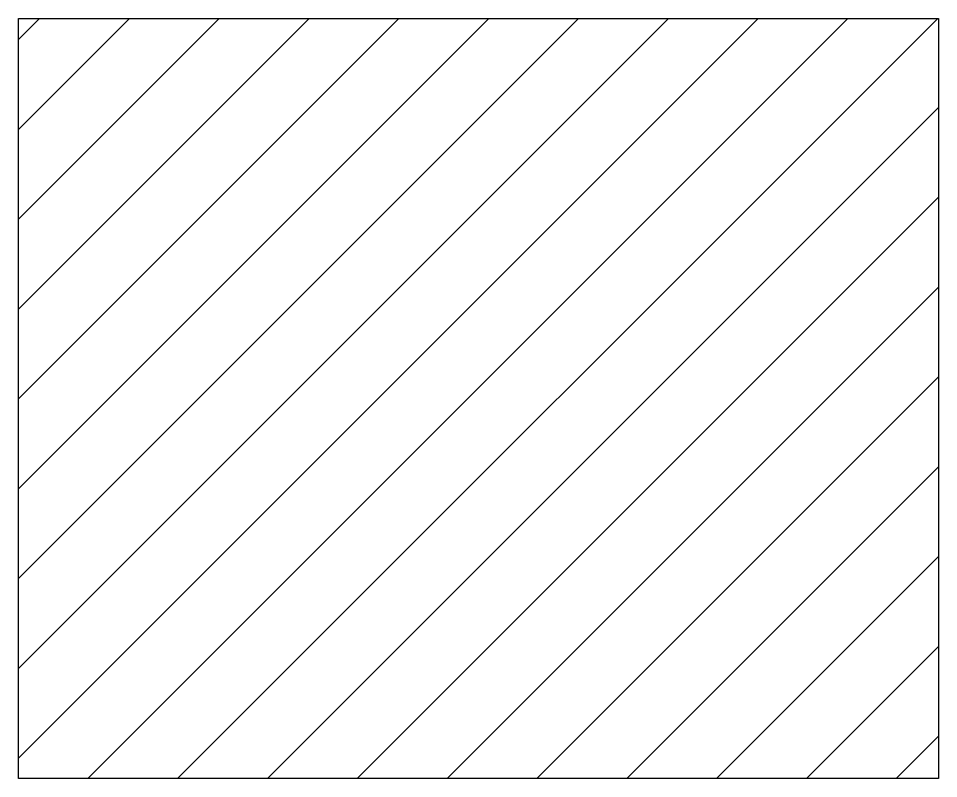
# Model space of a CAD drawing. Header units: millimetres. Extents: x 26 to 72, y 16 to 54.
import ezdxf

# ---------------------------------------------------------------- set-up
doc = ezdxf.new("R2010")
doc.units = ezdxf.units.MM
doc.layers.get('0').update_dxf_attribs({"lineweight": 25, "true_color": 0xffffff})

# ---------------------------------------------------------------- blocks, each defined once
blk = doc.blocks.new('block 1')
at = {"flags": 128}
blk.add_lwpolyline([(0, 38), (46, 38), (46, 0), (0, 0)], close=True, dxfattribs=at)

msp = doc.modelspace()

# ---------------------------------------------------------------- hatches: boundary and pattern name
h = msp.add_hatch()
h.set_pattern_fill('ANSI31', color=256, style=0)
h.paths.add_polyline_path([(26, 54), (72, 54), (72, 16), (26, 16)], flags=0)

# ---------------------------------------------------------------- block references
msp.add_blockref('block 1', (26, 16))

doc.saveas('drawing.dxf')
